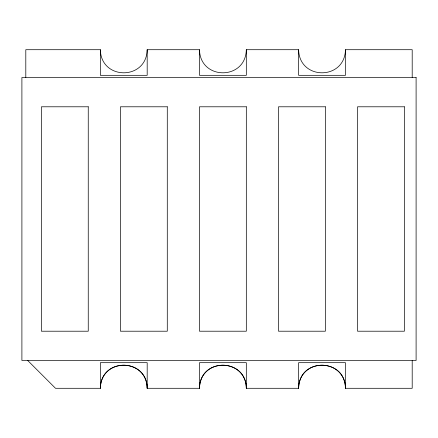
<?xml version="1.0" encoding="UTF-8"?>
<svg xmlns="http://www.w3.org/2000/svg" width="438" height="438" viewBox="0 0 438 438"><rect width="100%" height="100%" fill="white"/><g stroke="black" fill="none" stroke-linecap="round" stroke-linejoin="round"><path stroke-width="0.66" d="M412.196 77.515L412.196 49.708L345.456 49.708C344.832 80.488 299.247 80.488 298.623 49.708L246.32 49.708C245.696 80.488 200.111 80.488 199.487 49.708L147.184 49.708C146.56 80.488 100.975 80.488 100.351 49.708L25.804 49.708L25.804 77.515M27.698 360.485L55.511 388.292L100.351 388.292C100.975 357.512 146.56 357.512 147.184 388.292L199.487 388.292C200.111 357.512 245.696 357.512 246.32 388.292L298.623 388.292C299.247 357.512 344.832 357.512 345.456 388.292L412.196 388.292L412.196 360.485M345.456 49.708L345.456 75.32L298.623 75.32L298.623 49.708M246.32 49.708L246.32 75.32L199.487 75.32L199.487 49.708M147.184 49.708L147.184 75.32L100.351 75.32L100.351 49.708M100.444 386.19L100.351 388.292L100.351 362.68L147.184 362.68L147.184 388.292C147.305 358.93 102.957 356.943 100.444 386.19M199.58 386.19L199.487 388.292L199.487 362.68L246.32 362.68L246.32 388.292C246.441 358.93 202.093 356.943 199.58 386.19M298.716 386.19L298.623 388.292L298.623 362.68L345.456 362.68L345.456 388.292C345.577 358.93 301.229 356.943 298.716 386.19M416.1 77.515L21.9 77.515L21.9 360.485L416.1 360.485L416.1 77.515M88.252 106.79L41.413 106.79L41.413 331.21L88.252 331.21L88.252 106.79M167.283 106.79L120.45 106.79L120.45 331.21L167.283 331.21L167.283 106.79M246.32 106.79L199.487 106.79L199.487 331.21L246.32 331.21L246.32 106.79M325.357 106.79L278.519 106.79L278.519 331.21L325.357 331.21L325.357 106.79M404.389 106.79L357.556 106.79L357.556 331.21L404.389 331.21L404.389 106.79"/></g></svg>
